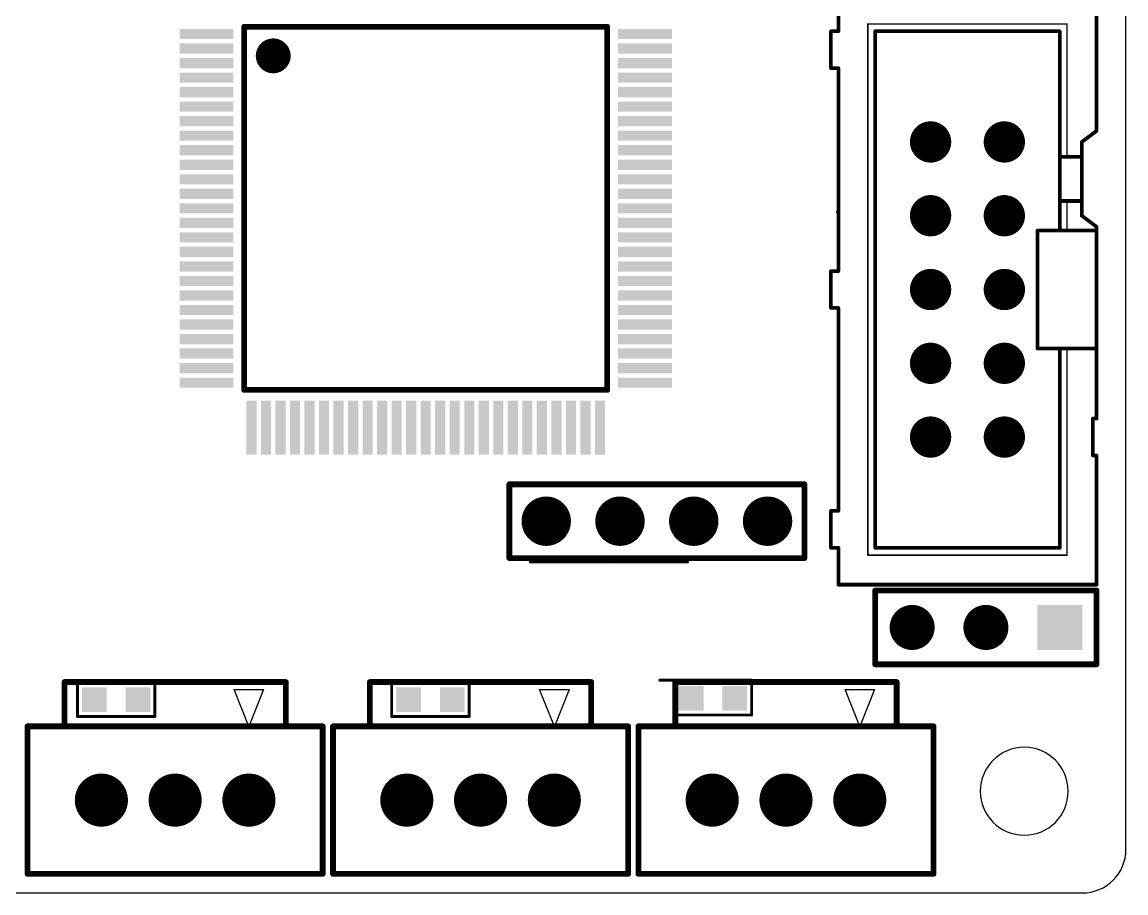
# Model space of a CAD drawing. Header units: millimetres. Extents: x 237 to 370, y 258 to 386.
# Drawn here: x 332.36 to 370.36, y 275.76 to 305.74 of the extents above; entities that cross this region are included whole.
import ezdxf

# ---------------------------------------------------------------- set-up
doc = ezdxf.new("R2010")
doc.units = ezdxf.units.MM
for name, color, linetype in [('KeepOutLayer', 6, 'Continuous'), ('TopOverlay', 2, 'Continuous'), ('TopPaste', 8, 'Continuous'), ('TopSolder', 216, 'Continuous')]:
    doc.layers.add(name, color=color, linetype=linetype)

msp = doc.modelspace()

# ---------------------------------------------------------------- linework, layer by layer
at = {"layer": 'KeepOutLayer'}
for p, q in [((370.365, 277.261), (370.365, 361.261)), ((330.365, 275.761), (363.365, 275.761)), ((363.365, 275.761), (368.865, 275.761))]:
    msp.add_line(p, q, dxfattribs=at)
msp.add_arc((368.865, 277.26), 1.5, 270, 0, dxfattribs=at)
at = {"layer": 'TopOverlay'}
for p, q in [((340.169, 281.495), (339.661, 282.765)), ((339.661, 282.765), (340.677, 282.765)), ((340.677, 282.765), (340.169, 281.495)), ((350.685, 281.495), (350.177, 282.765)), ((350.177, 282.765), (351.193, 282.765)), ((351.193, 282.765), (350.685, 281.495)), ((361.201, 281.495), (360.693, 282.765)), ((360.693, 282.765), (361.709, 282.765)), ((361.709, 282.765), (361.201, 281.495))]:
    msp.add_line(p, q, dxfattribs=at)
for points, const_width in [([(360.464, 305.422), (360.464, 306.692)], 0.127), ([(369.354, 301.993), (369.354, 306.692)], 0.127), ([(340.006, 305.576), (352.506, 305.576)], 0.2), ([(340.006, 293.076), (340.006, 305.576)], 0.2), ([(352.506, 293.076), (352.506, 305.576)], 0.2), ([(361.48, 305.676), (368.338, 305.676)], 0.0508), ([(361.48, 287.388), (361.48, 305.676)], 0.0508), ([(368.338, 301.104), (368.338, 305.676)], 0.0508), ([(360.21, 305.422), (360.464, 305.422)], 0.127), ([(360.21, 304.152), (360.21, 305.422)], 0.127), ([(361.734, 287.642), (361.734, 305.422)], 0.127), ([(361.734, 305.422), (368.084, 305.422)], 0.127), ([(368.084, 301.104), (368.084, 305.422)], 0.127), ([(360.21, 304.152), (360.464, 304.152)], 0.127), ([(360.464, 297.167), (360.464, 304.152)], 0.127), ([(368.846, 301.612), (369.354, 301.993)], 0.127), ([(368.846, 301.104), (368.846, 301.612)], 0.127), ([(368.084, 301.104), (368.338, 301.104)], 0.127), ([(368.084, 299.58), (368.084, 301.104)], 0.127), ([(368.338, 301.104), (368.846, 301.104)], 0.127), ([(368.846, 299.58), (368.846, 301.104)], 0.127), ([(368.084, 299.58), (368.338, 299.58)], 0.127), ([(368.084, 298.564), (368.084, 299.58)], 0.127), ([(368.338, 299.58), (368.846, 299.58)], 0.127), ([(368.338, 298.564), (368.338, 299.58)], 0.0508), ([(368.846, 299.072), (368.846, 299.58)], 0.127), ([(368.846, 299.072), (369.354, 298.691)], 0.127), ([(369.354, 298.564), (369.354, 298.691)], 0.127), ([(367.322, 294.5), (367.322, 298.564)], 0.127), ([(367.322, 298.564), (368.084, 298.564)], 0.127), ([(368.084, 298.564), (368.338, 298.564)], 0.127), ([(368.338, 298.564), (369.354, 298.564)], 0.127), ([(369.354, 294.5), (369.354, 298.564)], 0.127), ([(360.21, 295.897), (360.21, 297.167)], 0.127), ([(360.21, 297.167), (360.464, 297.167)], 0.127), ([(360.21, 295.897), (360.464, 295.897)], 0.127), ([(360.464, 288.912), (360.464, 295.897)], 0.127), ([(367.322, 294.5), (368.084, 294.5)], 0.127), ([(368.084, 287.642), (368.084, 294.5)], 0.127), ([(368.084, 294.5), (368.338, 294.5)], 0.127), ([(368.338, 294.5), (369.354, 294.5)], 0.127), ([(369.354, 292.087), (369.354, 294.5)], 0.127), ([(368.338, 287.388), (368.338, 294.5)], 0.0508), ([(340.006, 293.076), (352.506, 293.076)], 0.2), ([(369.227, 292.087), (369.354, 292.087)], 0.127), ([(369.227, 290.817), (369.227, 292.087)], 0.127), ([(369.227, 290.817), (369.354, 290.817)], 0.127), ([(369.354, 286.372), (369.354, 290.817)], 0.127), ([(349.136, 287.287), (349.136, 289.827)], 0.2), ([(349.136, 289.827), (359.296, 289.827)], 0.2), ([(359.296, 287.287), (359.296, 289.827)], 0.2), ([(360.21, 287.642), (360.21, 288.912)], 0.127), ([(360.21, 288.912), (360.464, 288.912)], 0.127), ([(360.21, 287.642), (360.464, 287.642)], 0.127), ([(360.464, 286.372), (360.464, 287.642)], 0.127), ([(361.734, 287.642), (368.084, 287.642)], 0.127), ([(349.136, 287.287), (359.296, 287.287)], 0.2), ([(361.48, 287.388), (368.338, 287.388)], 0.0508), ([(349.859, 287.151), (350.743, 287.151)], 0.1), ([(350.748, 287.151), (352.526, 287.151)], 0.1), ([(352.602, 287.151), (353.486, 287.151)], 0.1), ([(353.491, 287.151), (355.269, 287.151)], 0.1), ([(360.464, 286.372), (369.354, 286.372)], 0.127), ([(361.734, 286.169), (369.354, 286.169)], 0.2), ([(361.734, 283.629), (361.734, 286.169)], 0.2), ([(369.354, 283.629), (369.354, 286.169)], 0.2), ([(361.734, 283.629), (369.354, 283.629)], 0.2), ([(333.819, 281.495), (333.819, 283.019)], 0.2), ([(333.819, 283.019), (337.629, 283.019)], 0.2), ([(333.819, 283.033), (336.944, 283.033)], 0.1), ([(334.265, 282.994), (336.932, 282.994)], 0.1), ([(334.265, 281.834), (334.265, 282.994)], 0.1), ([(336.932, 281.834), (336.932, 282.994)], 0.1), ([(337.629, 283.019), (341.439, 283.019)], 0.2), ([(341.439, 281.495), (341.439, 283.019)], 0.2), ([(344.335, 283.019), (348.145, 283.019)], 0.2), ([(344.335, 281.495), (344.335, 283.019)], 0.2), ([(344.655, 283.033), (347.78, 283.033)], 0.1), ([(345.085, 282.994), (347.752, 282.994)], 0.1), ([(345.085, 281.834), (345.085, 282.994)], 0.1), ([(347.752, 281.834), (347.752, 282.994)], 0.1), ([(348.145, 283.019), (351.955, 283.019)], 0.2), ([(351.955, 281.495), (351.955, 283.019)], 0.2), ([(354.317, 283.084), (357.442, 283.084)], 0.1), ([(354.851, 283.019), (358.661, 283.019)], 0.2), ([(354.851, 281.495), (354.851, 283.019)], 0.2), ([(354.813, 283.045), (357.48, 283.045)], 0.1), ([(354.813, 281.885), (354.813, 283.045)], 0.1), ([(357.48, 281.885), (357.48, 283.045)], 0.1), ([(358.661, 283.019), (362.471, 283.019)], 0.2), ([(362.471, 281.495), (362.471, 283.019)], 0.2), ([(334.265, 281.834), (336.043, 281.834)], 0.1), ([(336.047, 281.834), (336.932, 281.834)], 0.1), ([(345.085, 281.834), (346.863, 281.834)], 0.1), ([(346.868, 281.834), (347.752, 281.834)], 0.1), ([(354.813, 281.885), (356.591, 281.885)], 0.1), ([(356.596, 281.885), (357.48, 281.885)], 0.1), ([(332.549, 281.495), (342.709, 281.495)], 0.2), ([(332.549, 276.415), (332.549, 281.495)], 0.2), ([(342.709, 276.415), (342.709, 281.495)], 0.2), ([(343.065, 276.415), (343.065, 281.495)], 0.2), ([(343.065, 281.495), (353.225, 281.495)], 0.2), ([(353.225, 276.415), (353.225, 281.495)], 0.2), ([(353.581, 276.415), (353.581, 281.495)], 0.2), ([(353.581, 281.495), (363.741, 281.495)], 0.2), ([(363.741, 276.415), (363.741, 281.495)], 0.2), ([(332.549, 276.415), (342.709, 276.415)], 0.2), ([(343.065, 276.415), (353.225, 276.415)], 0.2), ([(353.581, 276.415), (363.741, 276.415)], 0.2)]:
    msp.add_lwpolyline(points, dxfattribs=dict(at, const_width=const_width))
for points, const_width in [([(339.956, 305.576, 1), (340.056, 305.576, 1)], 0.1), ([(339.956, 305.576, 1), (340.056, 305.576, 1)], 0.1), ([(352.456, 305.576, 1), (352.556, 305.576, 1)], 0.1), ([(352.456, 305.576, 1), (352.556, 305.576, 1)], 0.1), ([(361.48, 305.664, 1), (361.48, 305.689, 1)], 0.0254), ([(361.48, 305.664, 1), (361.48, 305.689, 1)], 0.0254), ([(368.338, 305.664, 1), (368.338, 305.689, 1)], 0.0254), ([(368.338, 305.664, 1), (368.338, 305.689, 1)], 0.0254), ([(360.21, 305.391, 1), (360.21, 305.454, 1)], 0.0635), ([(360.21, 305.391, 1), (360.21, 305.454, 1)], 0.0635), ([(360.464, 305.391, 1), (360.464, 305.454, 1)], 0.0635), ([(360.464, 305.391, 1), (360.464, 305.454, 1)], 0.0635), ([(361.734, 305.391, 1), (361.734, 305.454, 1)], 0.0635), ([(361.734, 305.391, 1), (361.734, 305.454, 1)], 0.0635), ([(368.084, 305.391, 1), (368.084, 305.454, 1)], 0.0635), ([(368.084, 305.391, 1), (368.084, 305.454, 1)], 0.0635), ([(341.306, 304.576, 1), (340.706, 304.576, 1)], 0.6), ([(340.556, 304.576, 1), (340.856, 304.576, 1)], 0.3), ([(341.156, 304.576, 1), (341.456, 304.576, 1)], 0.3), ([(360.21, 304.121, 1), (360.21, 304.184, 1)], 0.0635), ([(360.21, 304.121, 1), (360.21, 304.184, 1)], 0.0635), ([(360.464, 304.121, 1), (360.464, 304.184, 1)], 0.0635), ([(360.464, 304.121, 1), (360.464, 304.184, 1)], 0.0635), ([(369.354, 301.962, 1), (369.354, 302.025, 1)], 0.0635), ([(369.354, 301.962, 1), (369.354, 302.025, 1)], 0.0635), ([(368.846, 301.581, 1), (368.846, 301.644, 1)], 0.0635), ([(368.846, 301.581, 1), (368.846, 301.644, 1)], 0.0635), ([(368.084, 301.073, 1), (368.084, 301.136, 1)], 0.0635), ([(368.084, 301.073, 1), (368.084, 301.136, 1)], 0.0635), ([(368.084, 301.073, 1), (368.084, 301.136, 1)], 0.0635), ([(368.338, 301.073, 1), (368.338, 301.136, 1)], 0.0635), ([(368.338, 301.073, 1), (368.338, 301.136, 1)], 0.0635), ([(368.338, 301.092, 1), (368.338, 301.117, 1)], 0.0254), ([(368.846, 301.073, 1), (368.846, 301.136, 1)], 0.0635), ([(368.846, 301.073, 1), (368.846, 301.136, 1)], 0.0635), ([(368.846, 301.073, 1), (368.846, 301.136, 1)], 0.0635), ([(368.084, 299.549, 1), (368.084, 299.612, 1)], 0.0635), ([(368.084, 299.549, 1), (368.084, 299.612, 1)], 0.0635), ([(368.084, 299.549, 1), (368.084, 299.612, 1)], 0.0635), ([(368.338, 299.549, 1), (368.338, 299.612, 1)], 0.0635), ([(368.338, 299.549, 1), (368.338, 299.612, 1)], 0.0635), ([(368.338, 299.568, 1), (368.338, 299.593, 1)], 0.0254), ([(368.846, 299.549, 1), (368.846, 299.612, 1)], 0.0635), ([(368.846, 299.549, 1), (368.846, 299.612, 1)], 0.0635), ([(368.846, 299.549, 1), (368.846, 299.612, 1)], 0.0635), ([(368.846, 299.041, 1), (368.846, 299.104, 1)], 0.0635), ([(368.846, 299.041, 1), (368.846, 299.104, 1)], 0.0635), ([(369.354, 298.66, 1), (369.354, 298.723, 1)], 0.0635), ([(369.354, 298.66, 1), (369.354, 298.723, 1)], 0.0635), ([(367.322, 298.533, 1), (367.322, 298.596, 1)], 0.0635), ([(367.322, 298.533, 1), (367.322, 298.596, 1)], 0.0635), ([(368.084, 298.533, 1), (368.084, 298.596, 1)], 0.0635), ([(368.084, 298.533, 1), (368.084, 298.596, 1)], 0.0635), ([(368.084, 298.533, 1), (368.084, 298.596, 1)], 0.0635), ([(368.338, 298.533, 1), (368.338, 298.596, 1)], 0.0635), ([(368.338, 298.533, 1), (368.338, 298.596, 1)], 0.0635), ([(368.338, 298.552, 1), (368.338, 298.577, 1)], 0.0254), ([(369.354, 298.533, 1), (369.354, 298.596, 1)], 0.0635), ([(369.354, 298.533, 1), (369.354, 298.596, 1)], 0.0635), ([(369.354, 298.533, 1), (369.354, 298.596, 1)], 0.0635), ([(360.21, 297.136, 1), (360.21, 297.199, 1)], 0.0635), ([(360.21, 297.136, 1), (360.21, 297.199, 1)], 0.0635), ([(360.464, 297.136, 1), (360.464, 297.199, 1)], 0.0635), ([(360.464, 297.136, 1), (360.464, 297.199, 1)], 0.0635), ([(360.21, 295.866, 1), (360.21, 295.929, 1)], 0.0635), ([(360.21, 295.866, 1), (360.21, 295.929, 1)], 0.0635), ([(360.464, 295.866, 1), (360.464, 295.929, 1)], 0.0635), ([(360.464, 295.866, 1), (360.464, 295.929, 1)], 0.0635), ([(367.322, 294.469, 1), (367.322, 294.532, 1)], 0.0635), ([(367.322, 294.469, 1), (367.322, 294.532, 1)], 0.0635), ([(368.084, 294.469, 1), (368.084, 294.532, 1)], 0.0635), ([(368.084, 294.469, 1), (368.084, 294.532, 1)], 0.0635), ([(368.084, 294.469, 1), (368.084, 294.532, 1)], 0.0635), ([(368.338, 294.469, 1), (368.338, 294.532, 1)], 0.0635), ([(368.338, 294.469, 1), (368.338, 294.532, 1)], 0.0635), ([(369.354, 294.469, 1), (369.354, 294.532, 1)], 0.0635), ([(369.354, 294.469, 1), (369.354, 294.532, 1)], 0.0635), ([(369.354, 294.469, 1), (369.354, 294.532, 1)], 0.0635), ([(368.338, 294.488, 1), (368.338, 294.513, 1)], 0.0254), ([(339.956, 293.076, 1), (340.056, 293.076, 1)], 0.1), ([(339.956, 293.076, 1), (340.056, 293.076, 1)], 0.1), ([(352.456, 293.076, 1), (352.556, 293.076, 1)], 0.1), ([(352.456, 293.076, 1), (352.556, 293.076, 1)], 0.1), ([(369.227, 292.056, 1), (369.227, 292.119, 1)], 0.0635), ([(369.227, 292.056, 1), (369.227, 292.119, 1)], 0.0635), ([(369.354, 292.056, 1), (369.354, 292.119, 1)], 0.0635), ([(369.354, 292.056, 1), (369.354, 292.119, 1)], 0.0635), ([(369.227, 290.786, 1), (369.227, 290.849, 1)], 0.0635), ([(369.227, 290.786, 1), (369.227, 290.849, 1)], 0.0635), ([(369.354, 290.786, 1), (369.354, 290.849, 1)], 0.0635), ([(369.354, 290.786, 1), (369.354, 290.849, 1)], 0.0635), ([(349.086, 289.827, 1), (349.186, 289.827, 1)], 0.1), ([(349.086, 289.827, 1), (349.186, 289.827, 1)], 0.1), ([(359.246, 289.827, 1), (359.346, 289.827, 1)], 0.1), ([(359.246, 289.827, 1), (359.346, 289.827, 1)], 0.1), ([(360.21, 288.881, 1), (360.21, 288.944, 1)], 0.0635), ([(360.21, 288.881, 1), (360.21, 288.944, 1)], 0.0635), ([(360.464, 288.881, 1), (360.464, 288.944, 1)], 0.0635), ([(360.464, 288.881, 1), (360.464, 288.944, 1)], 0.0635), ([(360.21, 287.611, 1), (360.21, 287.674, 1)], 0.0635), ([(360.21, 287.611, 1), (360.21, 287.674, 1)], 0.0635), ([(360.464, 287.611, 1), (360.464, 287.674, 1)], 0.0635), ([(360.464, 287.611, 1), (360.464, 287.674, 1)], 0.0635), ([(361.734, 287.611, 1), (361.734, 287.674, 1)], 0.0635), ([(361.734, 287.611, 1), (361.734, 287.674, 1)], 0.0635), ([(368.084, 287.611, 1), (368.084, 287.674, 1)], 0.0635), ([(368.084, 287.611, 1), (368.084, 287.674, 1)], 0.0635), ([(349.086, 287.287, 1), (349.186, 287.287, 1)], 0.1), ([(349.086, 287.287, 1), (349.186, 287.287, 1)], 0.1), ([(359.246, 287.287, 1), (359.346, 287.287, 1)], 0.1), ([(359.246, 287.287, 1), (359.346, 287.287, 1)], 0.1), ([(361.48, 287.376, 1), (361.48, 287.401, 1)], 0.0254), ([(361.48, 287.376, 1), (361.48, 287.401, 1)], 0.0254), ([(368.338, 287.376, 1), (368.338, 287.401, 1)], 0.0254), ([(368.338, 287.376, 1), (368.338, 287.401, 1)], 0.0254), ([(349.834, 287.151, 1), (349.884, 287.151, 1)], 0.05), ([(349.834, 287.151, 1), (349.884, 287.151, 1)], 0.05), ([(350.718, 287.151, 1), (350.768, 287.151, 1)], 0.05), ([(350.723, 287.151, 1), (350.773, 287.151, 1)], 0.05), ([(352.501, 287.151, 1), (352.551, 287.151, 1)], 0.05), ([(352.501, 287.151, 1), (352.551, 287.151, 1)], 0.05), ([(352.577, 287.151, 1), (352.627, 287.151, 1)], 0.05), ([(352.577, 287.151, 1), (352.627, 287.151, 1)], 0.05), ([(353.461, 287.151, 1), (353.511, 287.151, 1)], 0.05), ([(353.466, 287.151, 1), (353.516, 287.151, 1)], 0.05), ([(355.244, 287.151, 1), (355.294, 287.151, 1)], 0.05), ([(355.244, 287.151, 1), (355.294, 287.151, 1)], 0.05), ([(360.464, 286.341, 1), (360.464, 286.404, 1)], 0.0635), ([(360.464, 286.341, 1), (360.464, 286.404, 1)], 0.0635), ([(361.784, 286.169, 1), (361.684, 286.169, 1)], 0.1), ([(361.784, 286.169, 1), (361.684, 286.169, 1)], 0.1), ([(369.404, 286.169, 1), (369.304, 286.169, 1)], 0.1), ([(369.404, 286.169, 1), (369.304, 286.169, 1)], 0.1), ([(369.354, 286.341, 1), (369.354, 286.404, 1)], 0.0635), ([(369.354, 286.341, 1), (369.354, 286.404, 1)], 0.0635), ([(361.784, 283.629, 1), (361.684, 283.629, 1)], 0.1), ([(361.784, 283.629, 1), (361.684, 283.629, 1)], 0.1), ([(369.404, 283.629, 1), (369.304, 283.629, 1)], 0.1), ([(369.404, 283.629, 1), (369.304, 283.629, 1)], 0.1), ([(333.769, 283.019, 1), (333.869, 283.019, 1)], 0.1), ([(333.769, 283.019, 1), (333.869, 283.019, 1)], 0.1), ([(333.794, 283.033, 1), (333.844, 283.033, 1)], 0.05), ([(333.794, 283.033, 1), (333.844, 283.033, 1)], 0.05), ([(334.29, 282.994, 1), (334.24, 282.994, 1)], 0.05), ([(334.29, 282.994, 1), (334.24, 282.994, 1)], 0.05), ([(336.957, 282.994, 1), (336.907, 282.994, 1)], 0.05), ([(336.957, 282.994, 1), (336.907, 282.994, 1)], 0.05), ([(336.919, 283.033, 1), (336.969, 283.033, 1)], 0.05), ([(336.944, 283.033, 1), (336.994, 283.033, 1)], 0.05), ([(337.579, 283.019, 1), (337.679, 283.019, 1)], 0.1), ([(337.579, 283.019, 1), (337.679, 283.019, 1)], 0.1), ([(341.389, 283.019, 1), (341.489, 283.019, 1)], 0.1), ([(341.389, 283.019, 1), (341.489, 283.019, 1)], 0.1), ([(344.285, 283.019, 1), (344.385, 283.019, 1)], 0.1), ([(344.285, 283.019, 1), (344.385, 283.019, 1)], 0.1), ([(344.63, 283.033, 1), (344.68, 283.033, 1)], 0.05), ([(344.63, 283.033, 1), (344.68, 283.033, 1)], 0.05), ([(345.11, 282.994, 1), (345.06, 282.994, 1)], 0.05), ([(345.11, 282.994, 1), (345.06, 282.994, 1)], 0.05), ([(347.777, 282.994, 1), (347.727, 282.994, 1)], 0.05), ([(347.777, 282.994, 1), (347.727, 282.994, 1)], 0.05), ([(347.755, 283.033, 1), (347.805, 283.033, 1)], 0.05), ([(347.78, 283.033, 1), (347.83, 283.033, 1)], 0.05), ([(348.095, 283.019, 1), (348.195, 283.019, 1)], 0.1), ([(348.095, 283.019, 1), (348.195, 283.019, 1)], 0.1), ([(351.905, 283.019, 1), (352.005, 283.019, 1)], 0.1), ([(351.905, 283.019, 1), (352.005, 283.019, 1)], 0.1), ([(354.292, 283.084, 1), (354.342, 283.084, 1)], 0.05), ([(354.292, 283.084, 1), (354.342, 283.084, 1)], 0.05), ([(354.801, 283.019, 1), (354.901, 283.019, 1)], 0.1), ([(354.801, 283.019, 1), (354.901, 283.019, 1)], 0.1), ([(354.838, 283.045, 1), (354.788, 283.045, 1)], 0.05), ([(354.838, 283.045, 1), (354.788, 283.045, 1)], 0.05), ([(357.417, 283.084, 1), (357.467, 283.084, 1)], 0.05), ([(357.442, 283.084, 1), (357.492, 283.084, 1)], 0.05), ([(357.505, 283.045, 1), (357.455, 283.045, 1)], 0.05), ([(357.505, 283.045, 1), (357.455, 283.045, 1)], 0.05), ([(358.611, 283.019, 1), (358.711, 283.019, 1)], 0.1), ([(358.611, 283.019, 1), (358.711, 283.019, 1)], 0.1), ([(362.421, 283.019, 1), (362.521, 283.019, 1)], 0.1), ([(362.421, 283.019, 1), (362.521, 283.019, 1)], 0.1), ([(334.29, 281.834, 1), (334.24, 281.834, 1)], 0.05), ([(334.29, 281.834, 1), (334.24, 281.834, 1)], 0.05), ([(336.068, 281.834, 1), (336.018, 281.834, 1)], 0.05), ([(336.072, 281.834, 1), (336.022, 281.834, 1)], 0.05), ([(336.957, 281.834, 1), (336.907, 281.834, 1)], 0.05), ([(336.957, 281.834, 1), (336.907, 281.834, 1)], 0.05), ([(345.11, 281.834, 1), (345.06, 281.834, 1)], 0.05), ([(345.11, 281.834, 1), (345.06, 281.834, 1)], 0.05), ([(346.888, 281.834, 1), (346.838, 281.834, 1)], 0.05), ([(346.893, 281.834, 1), (346.843, 281.834, 1)], 0.05), ([(347.777, 281.834, 1), (347.727, 281.834, 1)], 0.05), ([(347.777, 281.834, 1), (347.727, 281.834, 1)], 0.05), ([(354.838, 281.885, 1), (354.788, 281.885, 1)], 0.05), ([(354.838, 281.885, 1), (354.788, 281.885, 1)], 0.05), ([(356.616, 281.885, 1), (356.566, 281.885, 1)], 0.05), ([(356.621, 281.885, 1), (356.571, 281.885, 1)], 0.05), ([(357.505, 281.885, 1), (357.455, 281.885, 1)], 0.05), ([(357.505, 281.885, 1), (357.455, 281.885, 1)], 0.05), ([(332.499, 281.495, 1), (332.599, 281.495, 1)], 0.1), ([(332.499, 281.495, 1), (332.599, 281.495, 1)], 0.1), ([(333.769, 281.495, 1), (333.869, 281.495, 1)], 0.1), ([(341.389, 281.495, 1), (341.489, 281.495, 1)], 0.1), ([(342.659, 281.495, 1), (342.759, 281.495, 1)], 0.1), ([(342.659, 281.495, 1), (342.759, 281.495, 1)], 0.1), ([(343.015, 281.495, 1), (343.115, 281.495, 1)], 0.1), ([(343.015, 281.495, 1), (343.115, 281.495, 1)], 0.1), ([(344.285, 281.495, 1), (344.385, 281.495, 1)], 0.1), ([(351.905, 281.495, 1), (352.005, 281.495, 1)], 0.1), ([(353.175, 281.495, 1), (353.275, 281.495, 1)], 0.1), ([(353.175, 281.495, 1), (353.275, 281.495, 1)], 0.1), ([(353.531, 281.495, 1), (353.631, 281.495, 1)], 0.1), ([(353.531, 281.495, 1), (353.631, 281.495, 1)], 0.1), ([(354.801, 281.495, 1), (354.901, 281.495, 1)], 0.1), ([(362.421, 281.495, 1), (362.521, 281.495, 1)], 0.1), ([(363.691, 281.495, 1), (363.791, 281.495, 1)], 0.1), ([(363.691, 281.495, 1), (363.791, 281.495, 1)], 0.1), ([(332.499, 276.415, 1), (332.599, 276.415, 1)], 0.1), ([(332.499, 276.415, 1), (332.599, 276.415, 1)], 0.1), ([(342.659, 276.415, 1), (342.759, 276.415, 1)], 0.1), ([(342.659, 276.415, 1), (342.759, 276.415, 1)], 0.1), ([(343.015, 276.415, 1), (343.115, 276.415, 1)], 0.1), ([(343.015, 276.415, 1), (343.115, 276.415, 1)], 0.1), ([(353.175, 276.415, 1), (353.275, 276.415, 1)], 0.1), ([(353.175, 276.415, 1), (353.275, 276.415, 1)], 0.1), ([(353.531, 276.415, 1), (353.631, 276.415, 1)], 0.1), ([(353.531, 276.415, 1), (353.631, 276.415, 1)], 0.1), ([(363.691, 276.415, 1), (363.791, 276.415, 1)], 0.1), ([(363.691, 276.415, 1), (363.791, 276.415, 1)], 0.1)]:
    msp.add_lwpolyline(points, format="xyb", close=True, dxfattribs=dict(at, const_width=const_width))
for start, end in [(0, 180), (180, 0)]:
    msp.add_arc((360.451, 299.212), 0.0508, start, end, dxfattribs=at)
at = {"layer": 'TopPaste'}
for points in [[(339.606, 305.176), (339.606, 305.476), (337.806, 305.176), (337.806, 305.476)], [(354.706, 305.176), (354.706, 305.476), (352.906, 305.176), (352.906, 305.476)], [(339.606, 304.676), (339.606, 304.976), (337.806, 304.676), (337.806, 304.976)], [(354.706, 304.676), (354.706, 304.976), (352.906, 304.676), (352.906, 304.976)], [(339.606, 304.176), (339.606, 304.476), (337.806, 304.176), (337.806, 304.476)], [(354.706, 304.176), (354.706, 304.476), (352.906, 304.176), (352.906, 304.476)], [(339.606, 303.676), (339.606, 303.976), (337.806, 303.676), (337.806, 303.976)], [(354.706, 303.676), (354.706, 303.976), (352.906, 303.676), (352.906, 303.976)], [(339.606, 303.176), (339.606, 303.476), (337.806, 303.176), (337.806, 303.476)], [(354.706, 303.176), (354.706, 303.476), (352.906, 303.176), (352.906, 303.476)], [(339.606, 302.676), (339.606, 302.976), (337.806, 302.676), (337.806, 302.976)], [(354.706, 302.676), (354.706, 302.976), (352.906, 302.676), (352.906, 302.976)], [(339.606, 302.176), (339.606, 302.476), (337.806, 302.176), (337.806, 302.476)], [(354.706, 302.176), (354.706, 302.476), (352.906, 302.176), (352.906, 302.476)], [(339.606, 301.676), (339.606, 301.976), (337.806, 301.676), (337.806, 301.976)], [(354.706, 301.676), (354.706, 301.976), (352.906, 301.676), (352.906, 301.976)], [(339.606, 301.176), (339.606, 301.476), (337.806, 301.176), (337.806, 301.476)], [(354.706, 301.176), (354.706, 301.476), (352.906, 301.176), (352.906, 301.476)], [(339.606, 300.676), (339.606, 300.976), (337.806, 300.676), (337.806, 300.976)], [(354.706, 300.676), (354.706, 300.976), (352.906, 300.676), (352.906, 300.976)], [(339.606, 300.176), (339.606, 300.476), (337.806, 300.176), (337.806, 300.476)], [(354.706, 300.176), (354.706, 300.476), (352.906, 300.176), (352.906, 300.476)], [(339.606, 299.676), (339.606, 299.976), (337.806, 299.676), (337.806, 299.976)], [(354.706, 299.676), (354.706, 299.976), (352.906, 299.676), (352.906, 299.976)], [(339.606, 299.176), (339.606, 299.476), (337.806, 299.176), (337.806, 299.476)], [(354.706, 299.176), (354.706, 299.476), (352.906, 299.176), (352.906, 299.476)], [(339.606, 298.676), (339.606, 298.976), (337.806, 298.676), (337.806, 298.976)], [(354.706, 298.676), (354.706, 298.976), (352.906, 298.676), (352.906, 298.976)], [(339.606, 298.176), (339.606, 298.476), (337.806, 298.176), (337.806, 298.476)], [(354.706, 298.176), (354.706, 298.476), (352.906, 298.176), (352.906, 298.476)], [(339.606, 297.676), (339.606, 297.976), (337.806, 297.676), (337.806, 297.976)], [(354.706, 297.676), (354.706, 297.976), (352.906, 297.676), (352.906, 297.976)], [(339.606, 297.176), (339.606, 297.476), (337.806, 297.176), (337.806, 297.476)], [(354.706, 297.176), (354.706, 297.476), (352.906, 297.176), (352.906, 297.476)], [(339.606, 296.676), (339.606, 296.976), (337.806, 296.676), (337.806, 296.976)], [(354.706, 296.676), (354.706, 296.976), (352.906, 296.676), (352.906, 296.976)], [(339.606, 296.176), (339.606, 296.476), (337.806, 296.176), (337.806, 296.476)], [(354.706, 296.176), (354.706, 296.476), (352.906, 296.176), (352.906, 296.476)], [(339.606, 295.676), (339.606, 295.976), (337.806, 295.676), (337.806, 295.976)], [(354.706, 295.676), (354.706, 295.976), (352.906, 295.676), (352.906, 295.976)], [(339.606, 295.176), (339.606, 295.476), (337.806, 295.176), (337.806, 295.476)], [(354.706, 295.176), (354.706, 295.476), (352.906, 295.176), (352.906, 295.476)], [(339.606, 294.676), (339.606, 294.976), (337.806, 294.676), (337.806, 294.976)], [(354.706, 294.676), (354.706, 294.976), (352.906, 294.676), (352.906, 294.976)], [(339.606, 294.176), (339.606, 294.476), (337.806, 294.176), (337.806, 294.476)], [(354.706, 294.176), (354.706, 294.476), (352.906, 294.176), (352.906, 294.476)], [(339.606, 293.676), (339.606, 293.976), (337.806, 293.676), (337.806, 293.976)], [(354.706, 293.676), (354.706, 293.976), (352.906, 293.676), (352.906, 293.976)], [(339.606, 293.176), (339.606, 293.476), (337.806, 293.176), (337.806, 293.476)], [(354.706, 293.176), (354.706, 293.476), (352.906, 293.176), (352.906, 293.476)], [(340.106, 290.876), (340.406, 290.876), (340.106, 292.676), (340.406, 292.676)], [(340.606, 290.876), (340.906, 290.876), (340.606, 292.676), (340.906, 292.676)], [(341.106, 290.876), (341.406, 290.876), (341.106, 292.676), (341.406, 292.676)], [(341.606, 290.876), (341.906, 290.876), (341.606, 292.676), (341.906, 292.676)], [(342.106, 290.876), (342.406, 290.876), (342.106, 292.676), (342.406, 292.676)], [(342.606, 290.876), (342.906, 290.876), (342.606, 292.676), (342.906, 292.676)], [(343.106, 290.876), (343.406, 290.876), (343.106, 292.676), (343.406, 292.676)], [(343.606, 290.876), (343.906, 290.876), (343.606, 292.676), (343.906, 292.676)], [(344.106, 290.876), (344.406, 290.876), (344.106, 292.676), (344.406, 292.676)], [(344.606, 290.876), (344.906, 290.876), (344.606, 292.676), (344.906, 292.676)], [(345.106, 290.876), (345.406, 290.876), (345.106, 292.676), (345.406, 292.676)], [(345.606, 290.876), (345.906, 290.876), (345.606, 292.676), (345.906, 292.676)], [(346.106, 290.876), (346.406, 290.876), (346.106, 292.676), (346.406, 292.676)], [(346.606, 290.876), (346.906, 290.876), (346.606, 292.676), (346.906, 292.676)], [(347.106, 290.876), (347.406, 290.876), (347.106, 292.676), (347.406, 292.676)], [(347.606, 290.876), (347.906, 290.876), (347.606, 292.676), (347.906, 292.676)], [(348.106, 290.876), (348.406, 290.876), (348.106, 292.676), (348.406, 292.676)], [(348.606, 290.876), (348.906, 290.876), (348.606, 292.676), (348.906, 292.676)], [(349.106, 290.876), (349.406, 290.876), (349.106, 292.676), (349.406, 292.676)], [(349.606, 290.876), (349.906, 290.876), (349.606, 292.676), (349.906, 292.676)], [(350.106, 290.876), (350.406, 290.876), (350.106, 292.676), (350.406, 292.676)], [(350.606, 290.876), (350.906, 290.876), (350.606, 292.676), (350.906, 292.676)], [(351.106, 290.876), (351.406, 290.876), (351.106, 292.676), (351.406, 292.676)], [(351.606, 290.876), (351.906, 290.876), (351.606, 292.676), (351.906, 292.676)], [(352.106, 290.876), (352.406, 290.876), (352.106, 292.676), (352.406, 292.676)], [(335.247, 282.81), (334.447, 282.81), (335.247, 282.01), (334.447, 282.01)], [(336.748, 282.81), (335.948, 282.81), (336.748, 282.01), (335.948, 282.01)], [(346.068, 282.81), (345.268, 282.81), (346.068, 282.01), (345.268, 282.01)], [(347.568, 282.81), (346.768, 282.81), (347.568, 282.01), (346.768, 282.01)], [(355.796, 282.861), (354.996, 282.861), (355.796, 282.061), (354.996, 282.061)], [(357.296, 282.861), (356.496, 282.861), (357.296, 282.061), (356.496, 282.061)]]:
    msp.add_solid(points, dxfattribs=at)
at = {"layer": 'TopSolder'}
for points, const_width in [([(363.639, 301.257, 1), (363.639, 301.968, 1)], 0.711), ([(366.179, 301.257, 1), (366.179, 301.968, 1)], 0.711), ([(363.639, 298.717, 1), (363.639, 299.428, 1)], 0.711), ([(366.179, 298.717, 1), (366.179, 299.428, 1)], 0.711), ([(363.639, 296.177, 1), (363.639, 296.888, 1)], 0.711), ([(366.179, 296.177, 1), (366.179, 296.888, 1)], 0.711), ([(363.639, 293.637, 1), (363.639, 294.348, 1)], 0.711), ([(366.179, 293.637, 1), (366.179, 294.348, 1)], 0.711), ([(363.639, 291.097, 1), (363.639, 291.808, 1)], 0.711), ([(366.179, 291.097, 1), (366.179, 291.808, 1)], 0.711), ([(349.98, 288.557, 1), (350.831, 288.557, 1)], 0.85), ([(352.52, 288.557, 1), (353.371, 288.557, 1)], 0.85), ([(355.06, 288.557, 1), (355.911, 288.557, 1)], 0.85), ([(357.6, 288.557, 1), (358.451, 288.557, 1)], 0.85), ([(363.392, 284.899, 1), (362.616, 284.899, 1)], 0.775), ([(365.932, 284.899, 1), (365.156, 284.899, 1)], 0.775), ([(334.632, 278.955, 1), (335.547, 278.955, 1)], 0.914), ([(337.172, 278.955, 1), (338.087, 278.955, 1)], 0.914), ([(339.712, 278.955, 1), (340.627, 278.955, 1)], 0.914), ([(345.148, 278.955, 1), (346.062, 278.955, 1)], 0.914), ([(347.688, 278.955, 1), (348.602, 278.955, 1)], 0.914), ([(350.228, 278.955, 1), (351.142, 278.955, 1)], 0.914), ([(355.663, 278.955, 1), (356.578, 278.955, 1)], 0.914), ([(358.203, 278.955, 1), (359.118, 278.955, 1)], 0.914), ([(360.743, 278.955, 1), (361.658, 278.955, 1)], 0.914)]:
    msp.add_lwpolyline(points, format="xyb", close=True, dxfattribs=dict(at, const_width=const_width))
for start, end in [(0, 180), (180, 0)]:
    msp.add_arc((366.865, 279.26), 1.513, start, end, dxfattribs=at)
for points in [[(339.631, 305.151), (339.631, 305.502), (337.781, 305.151), (337.781, 305.502)], [(354.731, 305.151), (354.731, 305.502), (352.881, 305.151), (352.881, 305.502)], [(339.631, 304.651), (339.631, 305.002), (337.781, 304.651), (337.781, 305.002)], [(354.731, 304.651), (354.731, 305.002), (352.881, 304.651), (352.881, 305.002)], [(339.631, 304.151), (339.631, 304.502), (337.781, 304.151), (337.781, 304.502)], [(354.731, 304.151), (354.731, 304.502), (352.881, 304.151), (352.881, 304.502)], [(339.631, 303.651), (339.631, 304.002), (337.781, 303.651), (337.781, 304.002)], [(354.731, 303.651), (354.731, 304.002), (352.881, 303.651), (352.881, 304.002)], [(339.631, 303.151), (339.631, 303.502), (337.781, 303.151), (337.781, 303.502)], [(354.731, 303.151), (354.731, 303.502), (352.881, 303.151), (352.881, 303.502)], [(339.631, 302.651), (339.631, 303.002), (337.781, 302.651), (337.781, 303.002)], [(354.731, 302.651), (354.731, 303.002), (352.881, 302.651), (352.881, 303.002)], [(339.631, 302.151), (339.631, 302.502), (337.781, 302.151), (337.781, 302.502)], [(354.731, 302.151), (354.731, 302.502), (352.881, 302.151), (352.881, 302.502)], [(339.631, 301.651), (339.631, 302.002), (337.781, 301.651), (337.781, 302.002)], [(354.731, 301.651), (354.731, 302.002), (352.881, 301.651), (352.881, 302.002)], [(339.631, 301.151), (339.631, 301.502), (337.781, 301.151), (337.781, 301.502)], [(354.731, 301.151), (354.731, 301.502), (352.881, 301.151), (352.881, 301.502)], [(339.631, 300.651), (339.631, 301.002), (337.781, 300.651), (337.781, 301.002)], [(354.731, 300.651), (354.731, 301.002), (352.881, 300.651), (352.881, 301.002)], [(339.631, 300.151), (339.631, 300.502), (337.781, 300.151), (337.781, 300.502)], [(354.731, 300.151), (354.731, 300.502), (352.881, 300.151), (352.881, 300.502)], [(339.631, 299.651), (339.631, 300.002), (337.781, 299.651), (337.781, 300.002)], [(354.731, 299.651), (354.731, 300.002), (352.881, 299.651), (352.881, 300.002)], [(339.631, 299.151), (339.631, 299.502), (337.781, 299.151), (337.781, 299.502)], [(354.731, 299.151), (354.731, 299.502), (352.881, 299.151), (352.881, 299.502)], [(339.631, 298.651), (339.631, 299.002), (337.781, 298.651), (337.781, 299.002)], [(354.731, 298.651), (354.731, 299.002), (352.881, 298.651), (352.881, 299.002)], [(339.631, 298.151), (339.631, 298.502), (337.781, 298.151), (337.781, 298.502)], [(354.731, 298.151), (354.731, 298.502), (352.881, 298.151), (352.881, 298.502)], [(339.631, 297.651), (339.631, 298.002), (337.781, 297.651), (337.781, 298.002)], [(354.731, 297.651), (354.731, 298.002), (352.881, 297.651), (352.881, 298.002)], [(339.631, 297.151), (339.631, 297.502), (337.781, 297.151), (337.781, 297.502)], [(354.731, 297.151), (354.731, 297.502), (352.881, 297.151), (352.881, 297.502)], [(339.631, 296.651), (339.631, 297.002), (337.781, 296.651), (337.781, 297.002)], [(354.731, 296.651), (354.731, 297.002), (352.881, 296.651), (352.881, 297.002)], [(339.631, 296.151), (339.631, 296.502), (337.781, 296.151), (337.781, 296.502)], [(354.731, 296.151), (354.731, 296.502), (352.881, 296.151), (352.881, 296.502)], [(339.631, 295.651), (339.631, 296.002), (337.781, 295.651), (337.781, 296.002)], [(354.731, 295.651), (354.731, 296.002), (352.881, 295.651), (352.881, 296.002)], [(339.631, 295.151), (339.631, 295.502), (337.781, 295.151), (337.781, 295.502)], [(354.731, 295.151), (354.731, 295.502), (352.881, 295.151), (352.881, 295.502)], [(339.631, 294.651), (339.631, 295.002), (337.781, 294.651), (337.781, 295.002)], [(354.731, 294.651), (354.731, 295.002), (352.881, 294.651), (352.881, 295.002)], [(339.631, 294.151), (339.631, 294.502), (337.781, 294.151), (337.781, 294.502)], [(354.731, 294.151), (354.731, 294.502), (352.881, 294.151), (352.881, 294.502)], [(339.631, 293.651), (339.631, 294.002), (337.781, 293.651), (337.781, 294.002)], [(354.731, 293.651), (354.731, 294.002), (352.881, 293.651), (352.881, 294.002)], [(339.631, 293.151), (339.631, 293.502), (337.781, 293.151), (337.781, 293.502)], [(354.731, 293.151), (354.731, 293.502), (352.881, 293.151), (352.881, 293.502)], [(340.081, 290.851), (340.432, 290.851), (340.081, 292.702), (340.432, 292.702)], [(340.581, 290.851), (340.931, 290.851), (340.581, 292.702), (340.931, 292.702)], [(341.081, 290.851), (341.431, 290.851), (341.081, 292.702), (341.431, 292.702)], [(341.581, 290.851), (341.931, 290.851), (341.581, 292.702), (341.931, 292.702)], [(342.081, 290.851), (342.431, 290.851), (342.081, 292.702), (342.431, 292.702)], [(342.581, 290.851), (342.932, 290.851), (342.581, 292.702), (342.932, 292.702)], [(343.081, 290.851), (343.431, 290.851), (343.081, 292.702), (343.431, 292.702)], [(343.581, 290.851), (343.932, 290.851), (343.581, 292.702), (343.932, 292.702)], [(344.081, 290.851), (344.431, 290.851), (344.081, 292.702), (344.431, 292.702)], [(344.581, 290.851), (344.932, 290.851), (344.581, 292.702), (344.932, 292.702)], [(345.081, 290.851), (345.431, 290.851), (345.081, 292.702), (345.431, 292.702)], [(345.581, 290.851), (345.932, 290.851), (345.581, 292.702), (345.932, 292.702)], [(346.081, 290.851), (346.431, 290.851), (346.081, 292.702), (346.431, 292.702)], [(346.581, 290.851), (346.932, 290.851), (346.581, 292.702), (346.932, 292.702)], [(347.081, 290.851), (347.431, 290.851), (347.081, 292.702), (347.431, 292.702)], [(347.581, 290.851), (347.932, 290.851), (347.581, 292.702), (347.932, 292.702)], [(348.081, 290.851), (348.431, 290.851), (348.081, 292.702), (348.431, 292.702)], [(348.581, 290.851), (348.932, 290.851), (348.581, 292.702), (348.932, 292.702)], [(349.081, 290.851), (349.431, 290.851), (349.081, 292.702), (349.431, 292.702)], [(349.581, 290.851), (349.932, 290.851), (349.581, 292.702), (349.932, 292.702)], [(350.081, 290.851), (350.431, 290.851), (350.081, 292.702), (350.431, 292.702)], [(350.581, 290.851), (350.932, 290.851), (350.581, 292.702), (350.932, 292.702)], [(351.081, 290.851), (351.431, 290.851), (351.081, 292.702), (351.431, 292.702)], [(351.581, 290.851), (351.932, 290.851), (351.581, 292.702), (351.932, 292.702)], [(352.081, 290.851), (352.431, 290.851), (352.081, 292.702), (352.431, 292.702)], [(368.859, 285.674), (367.309, 285.674), (368.859, 284.124), (367.309, 284.124)], [(335.273, 282.835), (334.422, 282.835), (335.273, 281.984), (334.422, 281.984)], [(336.773, 282.835), (335.922, 282.835), (336.773, 281.984), (335.922, 281.984)], [(346.093, 282.835), (345.242, 282.835), (346.093, 281.984), (345.242, 281.984)], [(347.593, 282.835), (346.743, 282.835), (347.593, 281.984), (346.743, 281.984)], [(355.821, 282.886), (354.971, 282.886), (355.821, 282.035), (354.971, 282.035)], [(357.322, 282.886), (356.471, 282.886), (357.322, 282.035), (356.471, 282.035)]]:
    msp.add_solid(points, dxfattribs=at)

doc.saveas('drawing.dxf')
